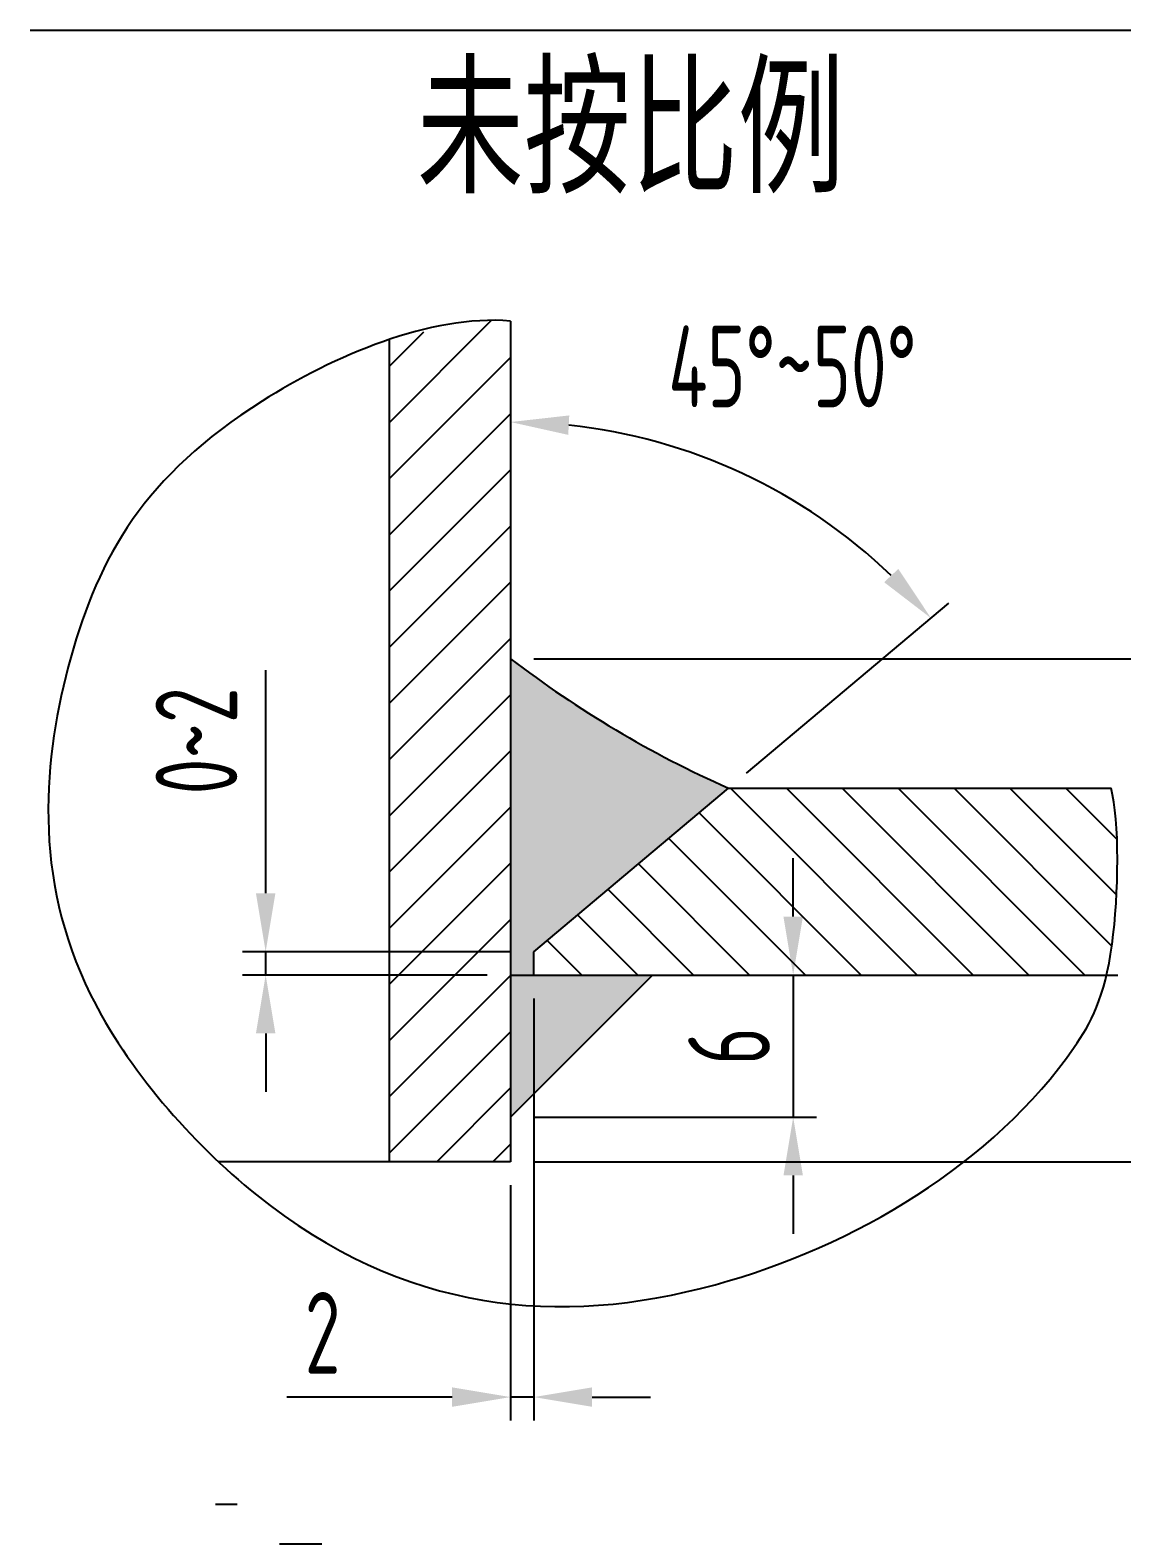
# Model space of a CAD drawing. Header units: millimetres. Extents: x 3203 to 14204, y 1871 to 9574.
# Drawn here: x 8672 to 9373, y 4832 to 5800 of the extents above; entities that cross this region are included whole.
import ezdxf
from ezdxf.enums import TextEntityAlignment as Align

# ---------------------------------------------------------------- set-up
doc = ezdxf.new("R2010")
doc.units = ezdxf.units.MM
doc.layers.add('图层2', color=3, linetype='Continuous')
doc.styles.add('HGCAD', font='gbenor.shx', dxfattribs={"width": 0.75, "bigfont": 'gbcbig.shx'})
doc.styles.get("Standard").update_dxf_attribs({"font": 'arial.ttf'})
doc.dimstyles.new('HGCAD$0', dxfattribs={"dimtxt": 3.5, "dimasz": 2.5, "dimexe": 1, "dimexo": 1, "dimgap": 1, "dimtad": 1, "dimdec": 1, "dimdsep": 46, "dimtxsty": 'HGCAD', "dimcen": 0, "dimclrd": 3, "dimclre": 3, "dimclrt": 6, "dimadec": 1, "dimazin": 0, "dimtfac": 1, "dimtdec": 1, "dimtmove": 0, "dimatfit": 1, "dimfxl": 0, "dimarcsym": 0})
doc.dimstyles.new('HGCAD$2', dxfattribs={"dimtxt": 3.5, "dimasz": 2.5, "dimexe": 1, "dimexo": 1, "dimgap": 1, "dimtad": 2, "dimtih": 1, "dimdec": 1, "dimdsep": 46, "dimtxsty": 'HGCAD', "dimcen": 0, "dimclrd": 3, "dimclre": 3, "dimclrt": 6, "dimadec": 0, "dimazin": 0, "dimtfac": 1, "dimtdec": 1, "dimtmove": 0, "dimatfit": 1, "dimfxl": 0, "dimarcsym": 0})

# ---------------------------------------------------------------- blocks, each defined once
blk = doc.blocks.new('*D133')
at = {"layer": 'Defpoints', "color": 0, "ltscale": 15, "transparency": 16777216}
for p in [(8995.5, 5207.81), (8823.18, 5192.81), (8980.5, 5192.81)]:
    blk.add_point(p, dxfattribs=at)
at = {"layer": '图层2', "color": 3, "lineweight": -2, "ltscale": 15, "transparency": 16777216}
for p, q in [((8823.18, 5245.31), (8823.18, 5388.78)), ((8980.5, 5207.81), (8808.18, 5207.81)), ((8823.18, 5192.81), (8823.18, 5207.81)), ((8965.5, 5192.81), (8808.18, 5192.81)), ((8823.18, 5155.31), (8823.18, 5117.81))]:
    blk.add_line(p, q, dxfattribs=at)
at = {"layer": '图层2', "color": 3, "ltscale": 15, "transparency": 16777216}
for points in [[(8816.93, 5245.31), (8829.43, 5245.31), (8823.18, 5207.81)], [(8816.93, 5155.31), (8829.43, 5155.31), (8823.18, 5192.81)]]:
    blk.add_solid(points, dxfattribs=at)
at = {"layer": '图层2', "color": 6, "ltscale": 15, "transparency": 16777216, "insert": (8778.66, 5343.25), "char_height": 52.5, "attachment_point": 5, "rotation": 90, "style": 'HGCAD'}
blk.add_mtext('0~2', dxfattribs=at)
blk = doc.blocks.new('*D134')
at = {"layer": 'Defpoints', "color": 0, "ltscale": 15, "transparency": 16777216}
for p in [(8995.5, 5192.81), (8980.5, 5072.81), (8980.5, 4921.62)]:
    blk.add_point(p, dxfattribs=at)
at = {"layer": '图层2', "color": 3, "lineweight": -2, "ltscale": 15, "transparency": 16777216}
for p, q in [((8995.5, 5177.81), (8995.5, 4906.62)), ((8980.5, 5057.81), (8980.5, 4906.62)), ((8943, 4921.62), (8836.82, 4921.62)), ((8995.5, 4921.62), (8980.5, 4921.62)), ((9033, 4921.62), (9070.5, 4921.62))]:
    blk.add_line(p, q, dxfattribs=at)
at = {"layer": '图层2', "color": 3, "ltscale": 15, "transparency": 16777216}
for points in [[(8943, 4927.87), (8943, 4915.37), (8980.5, 4921.62)], [(9033, 4927.87), (9033, 4915.37), (8995.5, 4921.62)]]:
    blk.add_solid(points, dxfattribs=at)
at = {"layer": '图层2', "color": 6, "ltscale": 15, "transparency": 16777216, "insert": (8859.78, 4962.87), "char_height": 52.5, "attachment_point": 5, "style": 'HGCAD'}
blk.add_mtext('2', dxfattribs=at)
blk = doc.blocks.new('*D91')
at = {"layer": 'Defpoints', "color": 0, "ltscale": 15, "transparency": 16777216}
for p in [(8980.5, 5396.05), (9366.48, 5312.81), (9482.26, 5312.81)]:
    blk.add_point(p, dxfattribs=at)
at = {"layer": '图层2', "color": 3, "lineweight": -2, "ltscale": 15, "transparency": 16777216}
for p, q in [((9482.26, 5433.55), (9482.26, 5471.05)), ((8995.5, 5396.05), (9497.26, 5396.05)), ((9482.26, 5396.05), (9482.26, 5312.81)), ((9381.48, 5312.81), (9497.26, 5312.81)), ((9482.26, 5275.31), (9482.26, 5237.81))]:
    blk.add_line(p, q, dxfattribs=at)
at = {"layer": '图层2', "color": 3, "ltscale": 15, "transparency": 16777216}
for points in [[(9476.01, 5433.55), (9488.51, 5433.55), (9482.26, 5396.05)], [(9476.01, 5275.31), (9488.51, 5275.31), (9482.26, 5312.81)]]:
    blk.add_solid(points, dxfattribs=at)
at = {"layer": '图层2', "color": 6, "ltscale": 15, "transparency": 16777216, "insert": (9441.01, 5354.43), "char_height": 52.5, "attachment_point": 5, "rotation": 90, "style": 'HGCAD'}
blk.add_mtext('6', dxfattribs=at)
blk = doc.blocks.new('*D135')
at = {"layer": 'Defpoints', "color": 0, "ltscale": 15, "transparency": 16777216}
for p in [(8980.5, 5612.98), (9174.41, 5490.05), (9120.63, 5312.81), (8995.5, 5207.81), (8980.5, 5072.81)]:
    blk.add_point(p, dxfattribs=at)
at = {"layer": '图层2', "color": 3, "lineweight": -2, "ltscale": 15, "transparency": 16777216}
blk.add_line((9132.13, 5322.46), (9262.31, 5431.69), dxfattribs=at)
blk.add_arc((8980.5, 5195.23), 352.88, 46.09165, 83.90835, dxfattribs=at)
at = {"layer": '图层2', "color": 3, "ltscale": 15, "transparency": 16777216}
for points in [[(9017.62, 5539.87), (9018.28, 5552.35), (8980.5, 5548.1)], [(9229.79, 5453.72), (9220.66, 5445.19), (9250.82, 5422.05)]]:
    blk.add_solid(points, dxfattribs=at)
at = {"layer": '图层2', "color": 6, "ltscale": 15, "transparency": 16777216, "insert": (9161.71, 5583.83), "char_height": 52.5, "attachment_point": 5, "style": 'HGCAD', "bg_fill": 3, "box_fill_scale": 1.1, "bg_fill_color": 256, "bg_fill_true_color": 13158600, "bg_fill_transparency": 0}
blk.add_mtext('45%%D{\\Fgeniso|c134;~}50°', dxfattribs=at)
blk = doc.blocks.new('*D89')
at = {"layer": 'Defpoints', "color": 0, "ltscale": 15, "transparency": 16777216}
for p in [(9370.77, 5192.81), (9482.26, 5192.81), (8980.5, 5072.81)]:
    blk.add_point(p, dxfattribs=at)
at = {"layer": '图层2', "color": 3, "lineweight": -2, "ltscale": 15, "transparency": 16777216}
for p, q in [((9385.77, 5192.81), (9497.26, 5192.81)), ((9482.26, 5110.31), (9482.26, 5155.31)), ((8995.5, 5072.81), (9497.26, 5072.81))]:
    blk.add_line(p, q, dxfattribs=at)
at = {"layer": '图层2', "color": 3, "ltscale": 15, "transparency": 16777216}
for points in [[(9476.01, 5155.31), (9488.51, 5155.31), (9482.26, 5192.81)], [(9476.01, 5110.31), (9488.51, 5110.31), (9482.26, 5072.81)]]:
    blk.add_solid(points, dxfattribs=at)
at = {"layer": '图层2', "color": 6, "ltscale": 15, "transparency": 16777216, "insert": (9441.01, 5132.81), "char_height": 52.5, "attachment_point": 5, "rotation": 90, "style": 'HGCAD'}
blk.add_mtext('10', dxfattribs=at)
blk = doc.blocks.new('*D105')
at = {"layer": 'Defpoints', "color": 0, "ltscale": 15, "transparency": 16777216}
for p in [(9071.8, 5192.81), (8980.5, 5101.52), (9162.2, 5101.52)]:
    blk.add_point(p, dxfattribs=at)
at = {"layer": '图层2', "color": 3, "lineweight": -2, "ltscale": 15, "transparency": 16777216}
for p, q in [((9162.2, 5230.31), (9162.2, 5267.81)), ((9086.8, 5192.81), (9177.2, 5192.81)), ((9162.2, 5192.81), (9162.2, 5101.52)), ((8995.5, 5101.52), (9177.2, 5101.52)), ((9162.2, 5064.02), (9162.2, 5026.52))]:
    blk.add_line(p, q, dxfattribs=at)
at = {"layer": '图层2', "color": 3, "ltscale": 15, "transparency": 16777216}
for points in [[(9155.95, 5230.31), (9168.45, 5230.31), (9162.2, 5192.81)], [(9155.95, 5064.02), (9168.45, 5064.02), (9162.2, 5101.52)]]:
    blk.add_solid(points, dxfattribs=at)
at = {"layer": '图层2', "color": 6, "ltscale": 15, "transparency": 16777216, "insert": (9120.95, 5147.17), "char_height": 52.5, "attachment_point": 5, "rotation": 90, "style": 'HGCAD', "bg_fill": 3, "box_fill_scale": 1.1, "bg_fill_color": 256, "bg_fill_true_color": 13158600, "bg_fill_transparency": 0}
blk.add_mtext('6', dxfattribs=at)

msp = doc.modelspace()

# ---------------------------------------------------------------- hatches: boundary and pattern name
at = {"layer": '图层2', "ltscale": 10}
h = msp.add_hatch(dxfattribs=at)
h.set_pattern_fill('ANSI31', color=256, scale=8.04, angle=90, style=0)
h.set_pattern_definition([(225, (2629.481, 6927.953), (-18.05031, 18.05031), [])])
h.paths.add_polyline_path([(8980.5, 5072.81), (8902.54, 5072.81), (8902.54, 5192.81), (8980.5, 5192.81)])
h.paths.add_polyline_path([(8962.54, 5192.81), (8902.54, 5192.81), (8902.54, 5252.81, 0.414214)])
edge = h.paths.add_edge_path()
edge.add_arc((8962.54, 5252.81), 60, 180, 270, ccw=False)
edge.add_line((8902.54, 5252.81), (8902.54, 5596.71))
edge.add_line((8902.54, 5596.71), (8902.81, 5596.85))
edge.add_line((8902.81, 5596.85), (8903.08, 5596.98))
edge.add_line((8903.08, 5596.98), (8903.35, 5597.12))
edge.add_line((8903.35, 5597.12), (8903.62, 5597.25))
edge.add_line((8903.62, 5597.25), (8903.9, 5597.39))
edge.add_line((8903.9, 5597.39), (8904.17, 5597.52))
edge.add_line((8904.17, 5597.52), (8904.44, 5597.66))
edge.add_line((8904.44, 5597.66), (8904.71, 5597.79))
edge.add_line((8904.71, 5597.79), (8904.99, 5597.92))
edge.add_line((8904.99, 5597.92), (8905.26, 5598.05))
edge.add_line((8905.26, 5598.05), (8905.53, 5598.19))
edge.add_line((8905.53, 5598.19), (8905.81, 5598.32))
edge.add_line((8905.81, 5598.32), (8906.08, 5598.45))
edge.add_line((8906.08, 5598.45), (8906.35, 5598.58))
edge.add_line((8906.35, 5598.58), (8906.63, 5598.71))
edge.add_line((8906.63, 5598.71), (8906.9, 5598.84))
edge.add_line((8906.9, 5598.84), (8907.18, 5598.97))
edge.add_line((8907.18, 5598.97), (8907.46, 5599.1))
edge.add_line((8907.46, 5599.1), (8907.73, 5599.23))
edge.add_line((8907.73, 5599.23), (8908.01, 5599.35))
edge.add_line((8908.01, 5599.35), (8908.29, 5599.48))
edge.add_line((8908.29, 5599.48), (8908.56, 5599.61))
edge.add_line((8908.56, 5599.61), (8908.84, 5599.73))
edge.add_line((8908.84, 5599.73), (8909.12, 5599.86))
edge.add_line((8909.12, 5599.86), (8909.39, 5599.99))
edge.add_line((8909.39, 5599.99), (8909.67, 5600.11))
edge.add_line((8909.67, 5600.11), (8909.95, 5600.24))
edge.add_line((8909.95, 5600.24), (8910.23, 5600.36))
edge.add_line((8910.23, 5600.36), (8910.51, 5600.48))
edge.add_line((8910.51, 5600.48), (8910.79, 5600.61))
edge.add_line((8910.79, 5600.61), (8911.07, 5600.73))
edge.add_line((8911.07, 5600.73), (8911.35, 5600.85))
edge.add_line((8911.35, 5600.85), (8911.63, 5600.97))
edge.add_line((8911.63, 5600.97), (8911.91, 5601.1))
edge.add_line((8911.91, 5601.1), (8912.19, 5601.22))
edge.add_line((8912.19, 5601.22), (8912.47, 5601.34))
edge.add_line((8912.47, 5601.34), (8912.75, 5601.46))
edge.add_line((8912.75, 5601.46), (8913.04, 5601.58))
edge.add_line((8913.04, 5601.58), (8913.32, 5601.7))
edge.add_line((8913.32, 5601.7), (8913.6, 5601.81))
edge.add_line((8913.6, 5601.81), (8913.88, 5601.93))
edge.add_line((8913.88, 5601.93), (8914.17, 5602.05))
edge.add_line((8914.17, 5602.05), (8914.45, 5602.17))
edge.add_line((8914.45, 5602.17), (8914.73, 5602.28))
edge.add_line((8914.73, 5602.28), (8915.02, 5602.4))
edge.add_line((8915.02, 5602.4), (8915.3, 5602.52))
edge.add_line((8915.3, 5602.52), (8915.59, 5602.63))
edge.add_line((8915.59, 5602.63), (8915.87, 5602.75))
edge.add_line((8915.87, 5602.75), (8916.16, 5602.86))
edge.add_line((8916.16, 5602.86), (8916.44, 5602.97))
edge.add_line((8916.44, 5602.97), (8916.73, 5603.09))
edge.add_line((8916.73, 5603.09), (8917.01, 5603.2))
edge.add_line((8917.01, 5603.2), (8917.3, 5603.31))
edge.add_line((8917.3, 5603.31), (8917.59, 5603.42))
edge.add_line((8917.59, 5603.42), (8917.87, 5603.53))
edge.add_line((8917.87, 5603.53), (8918.16, 5603.64))
edge.add_line((8918.16, 5603.64), (8918.45, 5603.75))
edge.add_line((8918.45, 5603.75), (8918.74, 5603.86))
edge.add_line((8918.74, 5603.86), (8919.02, 5603.97))
edge.add_line((8919.02, 5603.97), (8919.31, 5604.08))
edge.add_line((8919.31, 5604.08), (8919.6, 5604.19))
edge.add_line((8919.6, 5604.19), (8919.89, 5604.3))
edge.add_line((8919.89, 5604.3), (8920.18, 5604.4))
edge.add_line((8920.18, 5604.4), (8920.47, 5604.51))
edge.add_line((8920.47, 5604.51), (8920.76, 5604.62))
edge.add_line((8920.76, 5604.62), (8921.05, 5604.72))
edge.add_line((8921.05, 5604.72), (8921.34, 5604.83))
edge.add_line((8921.34, 5604.83), (8921.63, 5604.93))
edge.add_line((8921.63, 5604.93), (8921.92, 5605.03))
edge.add_line((8921.92, 5605.03), (8922.21, 5605.14))
edge.add_line((8922.21, 5605.14), (8922.5, 5605.24))
edge.add_line((8922.5, 5605.24), (8922.79, 5605.34))
edge.add_line((8922.79, 5605.34), (8923.09, 5605.44))
edge.add_line((8923.09, 5605.44), (8923.38, 5605.54))
edge.add_line((8923.38, 5605.54), (8923.67, 5605.64))
edge.add_line((8923.67, 5605.64), (8923.96, 5605.74))
edge.add_line((8923.96, 5605.74), (8924.26, 5605.84))
edge.add_line((8924.26, 5605.84), (8924.55, 5605.94))
edge.add_line((8924.55, 5605.94), (8924.84, 5606.04))
edge.add_line((8924.84, 5606.04), (8925.14, 5606.14))
edge.add_line((8925.14, 5606.14), (8925.43, 5606.23))
edge.add_line((8925.43, 5606.23), (8925.73, 5606.33))
edge.add_line((8925.73, 5606.33), (8926.02, 5606.43))
edge.add_line((8926.02, 5606.43), (8926.32, 5606.52))
edge.add_line((8926.32, 5606.52), (8926.61, 5606.62))
edge.add_line((8926.61, 5606.62), (8926.91, 5606.71))
edge.add_line((8926.91, 5606.71), (8927.2, 5606.8))
edge.add_line((8927.2, 5606.8), (8927.5, 5606.9))
edge.add_line((8927.5, 5606.9), (8927.8, 5606.99))
edge.add_line((8927.8, 5606.99), (8928.09, 5607.08))
edge.add_line((8928.09, 5607.08), (8928.39, 5607.17))
edge.add_line((8928.39, 5607.17), (8928.69, 5607.26))
edge.add_line((8928.69, 5607.26), (8928.98, 5607.35))
edge.add_line((8928.98, 5607.35), (8929.28, 5607.44))
edge.add_line((8929.28, 5607.44), (8929.58, 5607.53))
edge.add_line((8929.58, 5607.53), (8929.88, 5607.62))
edge.add_line((8929.88, 5607.62), (8930.18, 5607.71))
edge.add_line((8930.18, 5607.71), (8930.47, 5607.8))
edge.add_line((8930.47, 5607.8), (8930.77, 5607.88))
edge.add_line((8930.77, 5607.88), (8931.07, 5607.97))
edge.add_line((8931.07, 5607.97), (8931.37, 5608.06))
edge.add_line((8931.37, 5608.06), (8931.67, 5608.14))
edge.add_line((8931.67, 5608.14), (8931.97, 5608.22))
edge.add_line((8931.97, 5608.22), (8932.27, 5608.31))
edge.add_line((8932.27, 5608.31), (8932.57, 5608.39))
edge.add_line((8932.57, 5608.39), (8932.87, 5608.47))
edge.add_line((8932.87, 5608.47), (8933.17, 5608.56))
edge.add_line((8933.17, 5608.56), (8933.48, 5608.64))
edge.add_line((8933.48, 5608.64), (8933.78, 5608.72))
edge.add_line((8933.78, 5608.72), (8934.08, 5608.8))
edge.add_line((8934.08, 5608.8), (8934.38, 5608.88))
edge.add_line((8934.38, 5608.88), (8934.68, 5608.96))
edge.add_line((8934.68, 5608.96), (8934.99, 5609.03))
edge.add_line((8934.99, 5609.03), (8935.29, 5609.11))
edge.add_line((8935.29, 5609.11), (8935.59, 5609.19))
edge.add_line((8935.59, 5609.19), (8935.9, 5609.26))
edge.add_line((8935.9, 5609.26), (8936.2, 5609.34))
edge.add_line((8936.2, 5609.34), (8936.5, 5609.42))
edge.add_line((8936.5, 5609.42), (8936.81, 5609.49))
edge.add_line((8936.81, 5609.49), (8937.11, 5609.56))
edge.add_line((8937.11, 5609.56), (8937.42, 5609.64))
edge.add_line((8937.42, 5609.64), (8937.72, 5609.71))
edge.add_line((8937.72, 5609.71), (8938.03, 5609.78))
edge.add_line((8938.03, 5609.78), (8938.33, 5609.85))
edge.add_line((8938.33, 5609.85), (8938.64, 5609.92))
edge.add_line((8938.64, 5609.92), (8938.94, 5609.99))
edge.add_line((8938.94, 5609.99), (8939.25, 5610.06))
edge.add_line((8939.25, 5610.06), (8939.55, 5610.13))
edge.add_line((8939.55, 5610.13), (8939.86, 5610.2))
edge.add_line((8939.86, 5610.2), (8940.17, 5610.27))
edge.add_line((8940.17, 5610.27), (8940.47, 5610.33))
edge.add_line((8940.47, 5610.33), (8940.78, 5610.4))
edge.add_line((8940.78, 5610.4), (8941.09, 5610.47))
edge.add_line((8941.09, 5610.47), (8941.4, 5610.53))
edge.add_line((8941.4, 5610.53), (8941.7, 5610.59))
edge.add_line((8941.7, 5610.59), (8942.01, 5610.66))
edge.add_line((8942.01, 5610.66), (8942.32, 5610.72))
edge.add_line((8942.32, 5610.72), (8942.63, 5610.78))
edge.add_line((8942.63, 5610.78), (8942.94, 5610.85))
edge.add_line((8942.94, 5610.85), (8943.25, 5610.91))
edge.add_line((8943.25, 5610.91), (8943.56, 5610.97))
edge.add_line((8943.56, 5610.97), (8943.87, 5611.03))
edge.add_line((8943.87, 5611.03), (8944.18, 5611.08))
edge.add_line((8944.18, 5611.08), (8944.49, 5611.14))
edge.add_line((8944.49, 5611.14), (8944.8, 5611.2))
edge.add_line((8944.8, 5611.2), (8945.11, 5611.26))
edge.add_line((8945.11, 5611.26), (8945.42, 5611.31))
edge.add_line((8945.42, 5611.31), (8945.73, 5611.37))
edge.add_line((8945.73, 5611.37), (8946.04, 5611.42))
edge.add_line((8946.04, 5611.42), (8946.35, 5611.48))
edge.add_line((8946.35, 5611.48), (8946.66, 5611.53))
edge.add_line((8946.66, 5611.53), (8946.97, 5611.58))
edge.add_line((8946.97, 5611.58), (8947.29, 5611.64))
edge.add_line((8947.29, 5611.64), (8947.6, 5611.69))
edge.add_line((8947.6, 5611.69), (8947.91, 5611.74))
edge.add_line((8947.91, 5611.74), (8948.22, 5611.79))
edge.add_line((8948.22, 5611.79), (8948.54, 5611.84))
edge.add_line((8948.54, 5611.84), (8948.85, 5611.89))
edge.add_line((8948.85, 5611.89), (8949.16, 5611.93))
edge.add_line((8949.16, 5611.93), (8949.48, 5611.98))
edge.add_line((8949.48, 5611.98), (8949.79, 5612.03))
edge.add_line((8949.79, 5612.03), (8950.1, 5612.07))
edge.add_line((8950.1, 5612.07), (8950.42, 5612.12))
edge.add_line((8950.42, 5612.12), (8950.73, 5612.16))
edge.add_line((8950.73, 5612.16), (8951.05, 5612.21))
edge.add_line((8951.05, 5612.21), (8951.36, 5612.25))
edge.add_line((8951.36, 5612.25), (8951.68, 5612.29))
edge.add_line((8951.68, 5612.29), (8951.99, 5612.33))
edge.add_line((8951.99, 5612.33), (8952.31, 5612.37))
edge.add_line((8952.31, 5612.37), (8952.62, 5612.41))
edge.add_line((8952.62, 5612.41), (8952.94, 5612.45))
edge.add_line((8952.94, 5612.45), (8953.26, 5612.49))
edge.add_line((8953.26, 5612.49), (8953.57, 5612.53))
edge.add_line((8953.57, 5612.53), (8953.89, 5612.57))
edge.add_line((8953.89, 5612.57), (8954.21, 5612.6))
edge.add_line((8954.21, 5612.6), (8954.52, 5612.64))
edge.add_line((8954.52, 5612.64), (8954.84, 5612.67))
edge.add_line((8954.84, 5612.67), (8955.16, 5612.71))
edge.add_line((8955.16, 5612.71), (8955.48, 5612.74))
edge.add_line((8955.48, 5612.74), (8955.79, 5612.78))
edge.add_line((8955.79, 5612.78), (8956.11, 5612.81))
edge.add_line((8956.11, 5612.81), (8956.43, 5612.84))
edge.add_line((8956.43, 5612.84), (8956.75, 5612.87))
edge.add_line((8956.75, 5612.87), (8957.07, 5612.9))
edge.add_line((8957.07, 5612.9), (8957.39, 5612.93))
edge.add_line((8957.39, 5612.93), (8957.7, 5612.96))
edge.add_line((8957.7, 5612.96), (8958.02, 5612.98))
edge.add_line((8958.02, 5612.98), (8958.34, 5613.01))
edge.add_line((8958.34, 5613.01), (8958.66, 5613.04))
edge.add_line((8958.66, 5613.04), (8958.98, 5613.06))
edge.add_line((8958.98, 5613.06), (8959.3, 5613.09))
edge.add_line((8959.3, 5613.09), (8959.62, 5613.11))
edge.add_line((8959.62, 5613.11), (8959.94, 5613.13))
edge.add_line((8959.94, 5613.13), (8960.26, 5613.16))
edge.add_line((8960.26, 5613.16), (8960.59, 5613.18))
edge.add_line((8960.59, 5613.18), (8960.91, 5613.2))
edge.add_line((8960.91, 5613.2), (8961.23, 5613.22))
edge.add_line((8961.23, 5613.22), (8961.55, 5613.24))
edge.add_line((8961.55, 5613.24), (8961.87, 5613.26))
edge.add_line((8961.87, 5613.26), (8962.19, 5613.28))
edge.add_line((8962.19, 5613.28), (8962.51, 5613.29))
edge.add_line((8962.51, 5613.29), (8962.84, 5613.31))
edge.add_line((8962.84, 5613.31), (8963.16, 5613.32))
edge.add_line((8963.16, 5613.32), (8963.48, 5613.34))
edge.add_line((8963.48, 5613.34), (8963.8, 5613.35))
edge.add_line((8963.8, 5613.35), (8964.13, 5613.37))
edge.add_line((8964.13, 5613.37), (8964.45, 5613.38))
edge.add_line((8964.45, 5613.38), (8964.77, 5613.39))
edge.add_line((8964.77, 5613.39), (8965.1, 5613.4))
edge.add_line((8965.1, 5613.4), (8965.42, 5613.41))
edge.add_line((8965.42, 5613.41), (8965.75, 5613.42))
edge.add_line((8965.75, 5613.42), (8966.07, 5613.43))
edge.add_line((8966.07, 5613.43), (8966.39, 5613.43))
edge.add_line((8966.39, 5613.43), (8966.72, 5613.44))
edge.add_line((8966.72, 5613.44), (8967.04, 5613.45))
edge.add_line((8967.04, 5613.45), (8967.37, 5613.45))
edge.add_line((8967.37, 5613.45), (8967.69, 5613.46))
edge.add_line((8967.69, 5613.46), (8968.02, 5613.46))
edge.add_line((8968.02, 5613.46), (8968.34, 5613.46))
edge.add_line((8968.34, 5613.46), (8968.67, 5613.47))
edge.add_line((8968.67, 5613.47), (8968.99, 5613.47))
edge.add_line((8968.99, 5613.47), (8969.32, 5613.47))
edge.add_line((8969.32, 5613.47), (8969.65, 5613.47))
edge.add_line((8969.65, 5613.47), (8969.97, 5613.46))
edge.add_line((8969.97, 5613.46), (8970.3, 5613.46))
edge.add_line((8970.3, 5613.46), (8970.63, 5613.46))
edge.add_line((8970.63, 5613.46), (8970.95, 5613.46))
edge.add_line((8970.95, 5613.46), (8971.28, 5613.45))
edge.add_line((8971.28, 5613.45), (8971.61, 5613.45))
edge.add_line((8971.61, 5613.45), (8971.93, 5613.44))
edge.add_line((8971.93, 5613.44), (8972.26, 5613.43))
edge.add_line((8972.26, 5613.43), (8972.59, 5613.42))
edge.add_line((8972.59, 5613.42), (8972.92, 5613.42))
edge.add_line((8972.92, 5613.42), (8973.24, 5613.41))
edge.add_line((8973.24, 5613.41), (8973.57, 5613.4))
edge.add_line((8973.57, 5613.4), (8973.9, 5613.38))
edge.add_line((8973.9, 5613.38), (8974.23, 5613.37))
edge.add_line((8974.23, 5613.37), (8974.56, 5613.36))
edge.add_line((8974.56, 5613.36), (8974.89, 5613.35))
edge.add_line((8974.89, 5613.35), (8975.22, 5613.33))
edge.add_line((8975.22, 5613.33), (8975.54, 5613.32))
edge.add_line((8975.54, 5613.32), (8975.87, 5613.3))
edge.add_line((8975.87, 5613.3), (8976.2, 5613.28))
edge.add_line((8976.2, 5613.28), (8976.53, 5613.26))
edge.add_line((8976.53, 5613.26), (8976.86, 5613.25))
edge.add_line((8976.86, 5613.25), (8977.19, 5613.23))
edge.add_line((8977.19, 5613.23), (8977.52, 5613.21))
edge.add_line((8977.52, 5613.21), (8977.85, 5613.18))
edge.add_line((8977.85, 5613.18), (8978.18, 5613.16))
edge.add_line((8978.18, 5613.16), (8978.51, 5613.14))
edge.add_line((8978.51, 5613.14), (8978.84, 5613.12))
edge.add_line((8978.84, 5613.12), (8979.18, 5613.09))
edge.add_line((8979.18, 5613.09), (8979.51, 5613.06))
edge.add_line((8979.51, 5613.06), (8979.84, 5613.04))
edge.add_line((8979.84, 5613.04), (8980.17, 5613.01))
edge.add_line((8980.17, 5613.01), (8980.5, 5612.98))
edge.add_line((8980.5, 5612.98), (8980.5, 5192.81))
edge.add_line((8980.5, 5192.81), (8962.54, 5192.81))
at = {"layer": '图层2'}
h = msp.add_hatch(color=256, dxfattribs=at)
h.set_gradient(color1=(0, 0, 255), color2=(194, 194, 255), one_color=1, tint=0.88, name='CYLINDER')
h.paths.add_polyline_path([(9071.8, 5192.81), (8980.5, 5192.81), (8980.5, 5101.52)])
h.paths.add_polyline_path([(9120.63, 5312.81, -0.058504), (8980.5, 5396.05), (8980.5, 5192.81), (8995.5, 5192.81), (8995.5, 5207.81)])
at = {"layer": '图层2', "ltscale": 10}
h = msp.add_hatch(dxfattribs=at)
h.set_pattern_fill('ANSI31', color=256, scale=8, style=0)
h.set_pattern_definition([(315, (12781.222, 8083.32), (-17.96051, -17.96051), [])])
edge = h.paths.add_edge_path()
edge.add_spline(control_points=[(9363.61, 5192.81), (9364.97, 5198.68), (9371.34, 5233.62), (9372.16, 5292.41), (9366.48, 5312.81)], knot_values=[487.855591, 487.855591, 487.855591, 487.855591, 492.261036, 511.430405, 511.430405, 511.430405, 511.430405], degree=3, periodic=0)
edge.add_line((9366.48, 5312.81), (9120.63, 5312.81))
edge.add_line((9120.63, 5312.81), (8995.5, 5207.81))
edge.add_line((8995.5, 5207.81), (8995.5, 5192.81))
edge.add_line((8995.5, 5192.81), (9363.61, 5192.81))
h = msp.add_hatch(dxfattribs=at)
h.set_pattern_fill('ANSI31', color=256, scale=8, angle=135, style=0)
h.set_pattern_definition([(180, (13477.942, 2160.388), (-4e-15, -25.4), [])])
edge = h.paths.add_edge_path()
edge.add_ellipse((5494.23, 2929.7), major_axis=(4880, 0), ratio=0.5081967, start_angle=26.65669, end_angle=30.54975, ccw=False)
edge.add_line((9855.54, 4042.33), (9920.57, 4106.57))
edge.add_ellipse((5494.23, 2929.7), major_axis=(4976, 0), ratio=0.5176849, start_angle=27.18476, end_angle=30.87587)
edge.add_spline(control_points=[(9765.04, 4251.65), (9741.72, 4231.35), (9718.41, 4211.06), (9696.83, 4190.25)], knot_values=[0, 0, 0, 0, 82.673294, 82.673294, 82.673294, 82.673294], degree=3, periodic=0)

# ---------------------------------------------------------------- linework, layer by layer
at = {"ltscale": 10}
msp.add_line((8671.78, 5799.92), (9443.88, 5799.92), dxfattribs=at)
for p, q in [((8980.5, 5612.98), (8980.5, 5072.81)), ((8902.54, 5601.12), (8902.54, 5072.81)), ((8995.5, 5207.81), (9120.63, 5312.81)), ((9120.63, 5312.81), (9366.53, 5312.81)), ((8995.5, 5192.81), (8995.5, 5207.81)), ((8980.5, 5192.81), (9370.77, 5192.81))]:
    msp.add_line(p, q)
at = {"layer": '图层2'}
msp.add_open_spline([(8980.5, 5612.98), (8928.97, 5617.45), (8762.36, 5545), (8686.86, 5408.99), (8668.86, 5207.81), (8867.29, 4979.4), (9101.83, 4958.53), (9309.71, 5082.96), (9370.77, 5192.81), (9372.16, 5292.41), (9366.48, 5312.81)], degree=3, knots=[0.444316, 0.444316, 0.444316, 0.444316, 48.305467, 128.15161, 207.909825, 257.990867, 370.57073, 471.493516, 492.261036, 511.430405, 511.430405, 511.430405, 511.430405], dxfattribs=at)

# ---------------------------------------------------------------- texts
at = {"layer": '图层2', "color": 6, "width": 0.7}
msp.add_text('未按比例', height=72, dxfattribs=at).set_placement((9057.82, 5738.86), align=Align.MIDDLE_CENTER)

# ---------------------------------------------------------------- dimensions: what is measured, and where the dimension line sits
at = {"layer": '图层2', "ltscale": 15}
for base, p1, p2, text, override, picture, middle in [((9482.26, 5312.81), (8980.5, 5396.05), (9366.48, 5312.81), '6', {"dimscale": 15, "dimdec": 0, "dimadec": 0}, '*D91', (9482.26, 5354.43)), ((8823.18, 5192.81), (8995.5, 5207.81), (8980.5, 5192.81), '0~2', {"dimscale": 15, "dimdec": 0, "dimtxsty": 'HGCAD', "dimadec": 0}, '*D133', (8823.18, 5343.25))]:
    dim = msp.add_linear_dim(base=base, p1=p1, p2=p2, angle=270, text=text, dimstyle='HGCAD$0', override=override, dxfattribs=at)
    dim.commit()
    dim.dimension.update_dxf_attribs({"geometry": picture, "text_midpoint": middle, "dimtype": 160})
dim = msp.add_linear_dim(base=(8980.5, 4921.62), p1=(8995.5, 5192.81), p2=(8980.5, 5072.81), text='2', dimstyle='HGCAD$0', override={"dimscale": 15, "dimdec": 0, "dimtxsty": 'HGCAD', "dimadec": 0}, dxfattribs=at)
dim.commit()
dim.dimension.update_dxf_attribs({"geometry": '*D134', "text_midpoint": (8859.78, 4921.62), "dimtype": 160})

# ---------------------------------------------------------------- next in the draw order: dimensions: what is measured, and where the dimension line sits
dim = msp.add_angular_dim_2l(base=(9174.41, 5490.05), line1=((8995.5, 5207.81), (9120.63, 5312.81)), line2=((8980.5, 5612.98), (8980.5, 5072.81)), text='45%%D{\\Fgeniso|c134;~}<>', dimstyle='HGCAD$2', override={"dimscale": 15, "dimdec": 0, "dimtfill": 1, "dimarcsym": 1}, dxfattribs=at)
dim.commit()
dim.dimension.update_dxf_attribs({"geometry": '*D135', "text_midpoint": (9161.71, 5583.83)})

# ---------------------------------------------------------------- next in the draw order: linework, layer by layer
at = {"ltscale": 15}
msp.add_line((8980.5, 5101.52), (9071.8, 5192.81), dxfattribs=at)
msp.add_line((8980.5, 5072.81), (8792.96, 5072.81))
msp.add_arc((9405.02, 5951.2), 698.86, 232.59568, 245.98858, dxfattribs=at)

# ---------------------------------------------------------------- next in the draw order: dimensions: what is measured, and where the dimension line sits
at = {"layer": '图层2', "ltscale": 15}
dim = msp.add_linear_dim(base=(9482.26, 5192.81), p1=(8980.5, 5072.81), p2=(9370.77, 5192.81), angle=90, text='10', dimstyle='HGCAD$0', override={"dimscale": 15, "dimdec": 0, "dimadec": 0}, dxfattribs=at)
dim.commit()
dim.dimension.update_dxf_attribs({"geometry": '*D89', "text_midpoint": (9482.26, 5132.81), "dimtype": 160})

# ---------------------------------------------------------------- next in the draw order: dimensions: what is measured, and where the dimension line sits
dim = msp.add_linear_dim(base=(9162.2, 5101.52), p1=(9071.8, 5192.81), p2=(8980.5, 5101.52), angle=90, text='6', dimstyle='HGCAD$0', override={"dimscale": 15, "dimtfill": 1, "dimarcsym": 1}, dxfattribs=at)
dim.commit()
dim.dimension.update_dxf_attribs({"geometry": '*D105', "text_midpoint": (9120.95, 5147.17)})

doc.saveas('drawing.dxf')
